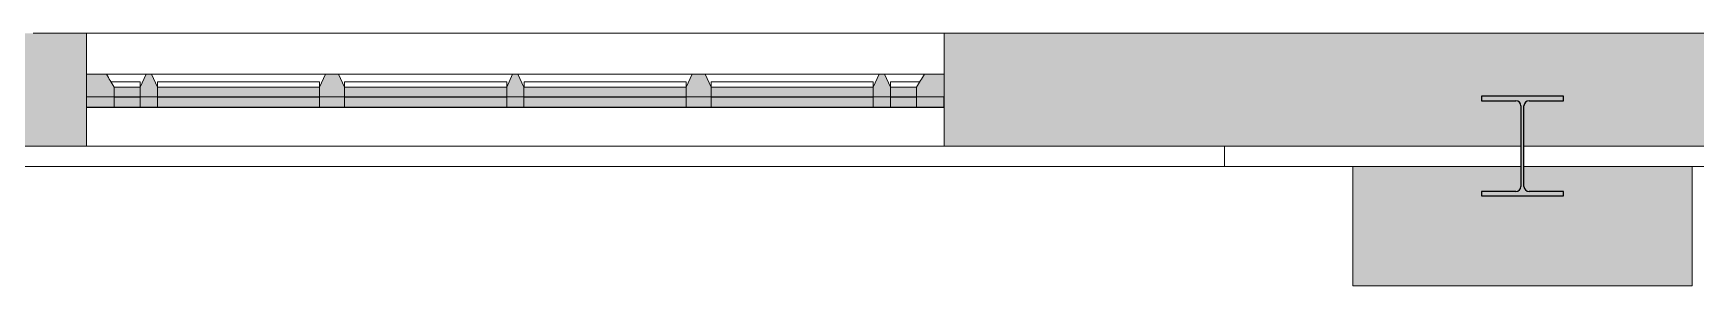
# Model space of a CAD drawing. Header units: inches. Extents: x -3598 to -1628, y -3458 to -206.
# Drawn here: x -2365.3 to -2203.5, y -2846.3 to -2821.6 of the extents above; entities that cross this region are included whole.
import ezdxf

# ---------------------------------------------------------------- set-up
doc = ezdxf.new("R2010")
doc.units = ezdxf.units.IN
doc.header["$MEASUREMENT"] = 0
for name, color, linetype, lineweight in [('A-GLAZ-CURT', 52, 'Continuous', 13), ('A-GLAZ-CWMG', 51, 'Continuous', 13), ('A-WALL', 113, 'Continuous', 13), ('A-WALL-PATT', 111, 'Continuous', 13), ('I-WALL', 2, 'Continuous', 13), ('S-COLS', 52, 'Continuous', 13)]:
    doc.layers.add(name, color=color, linetype=linetype, lineweight=lineweight)

# ---------------------------------------------------------------- blocks, each defined once
blk = doc.blocks.new('_STL - Column - W Shape - 2017v1 - W10x33-1686110-MEZZANINE - CAD')
at = {"layer": 'S-COLS'}
blk.add_hatch(color=130, dxfattribs=at).paths.add_polyline_path([(-3.98, -4.87), (3.98, -4.87), (3.98, -4.43), (0.64, -4.43), (0.29, -4.28), (0.14, -3.93), (0.14, 3.92), (0.29, 4.28), (0.64, 4.42), (3.98, 4.42), (3.98, 4.86), (-3.98, 4.86), (-3.98, 4.42), (-0.65, 4.42), (-0.29, 4.28), (-0.15, 3.92), (-0.15, -3.93), (-0.29, -4.28), (-0.65, -4.43), (-3.98, -4.43)], flags=0)
at = {"layer": 'S-COLS', "color": 253, "lineweight": 25}
for p, q in [((3.98, 4.86), (-3.98, 4.86)), ((-3.98, 4.86), (-3.98, 4.42)), ((3.98, 4.42), (3.98, 4.86)), ((-3.98, 4.42), (-0.65, 4.42)), ((-0.15, 3.92), (-0.15, -3.93)), ((0.14, -3.93), (0.14, 3.92)), ((0.64, 4.42), (3.98, 4.42)), ((-0.65, -4.43), (-3.98, -4.43)), ((-3.98, -4.43), (-3.98, -4.87)), ((3.98, -4.43), (0.64, -4.43)), ((3.98, -4.87), (3.98, -4.43)), ((-3.98, -4.87), (3.98, -4.87))]:
    blk.add_line(p, q, dxfattribs=at)
for centre, start, end in [((-0.65, 3.92), 0, 90), ((0.64, 3.92), 90, 180), ((-0.65, -3.93), 270, 0), ((0.64, -3.93), 180, 270)]:
    blk.add_arc(centre, 0.5, start, end, dxfattribs=at)
blk = doc.blocks.new('15830016-STRUCT_MARTINEZ-MOORE_CENTRAL_v2018_rvt-1-MEZZANINE - CAD')
at = {"color": 250, "lineweight": 13}
blk.add_blockref('_STL - Column - W Shape - 2017v1 - W10x33-1686110-MEZZANINE - CAD', (-2220.4, -2832.64), dxfattribs=at)
blk = doc.blocks.new('System Panel - Glazed-383150-MEZZANINE - CAD')
at = {"layer": 'A-GLAZ-CURT', "lineweight": 9}
blk.add_hatch(color=90, dxfattribs=at).paths.add_polyline_path([(0.29, 0.75), (41.71, 0.75), (41.71, 1.75), (-41.71, 1.75), (-41.71, 0.75), (-30.68, 0.75)], flags=0)
at = {"layer": 'A-GLAZ-CURT', "lineweight": 20}
for p, q in [((41.71, 1.75), (-41.71, 1.75)), ((-41.71, 1.75), (-41.71, 0.75)), ((41.71, 0.75), (41.71, 1.75)), ((-41.71, 0.75), (41.71, 0.75))]:
    blk.add_line(p, q, dxfattribs=at)
blk = doc.blocks.new('System Panel - Winco Glass-383154-MEZZANINE - CAD')
at = {"layer": 'A-GLAZ-CURT', "lineweight": 9}
blk.add_hatch(color=90, dxfattribs=at).paths.add_polyline_path([(4.72, -1), (4.72, 0), (2.2, 0), (2.2, -1)], flags=0)
at = {"layer": 'A-GLAZ-CURT', "lineweight": 20}
for p, q in [((4.72, 0), (2.2, 0)), ((2.2, 0), (2.2, -1)), ((4.72, -1), (4.72, 0)), ((2.2, -1), (4.72, -1))]:
    blk.add_line(p, q, dxfattribs=at)
blk = doc.blocks.new('System Panel - Winco Glass-383155-MEZZANINE - CAD')
at = {"layer": 'A-GLAZ-CURT', "lineweight": 9}
blk.add_hatch(color=90, dxfattribs=at).paths.add_polyline_path([(7.89, -1), (7.89, 0), (-7.89, 0), (-7.89, -1), (-3.75, -1)], flags=0)
at = {"layer": 'A-GLAZ-CURT', "lineweight": 20}
for p, q in [((7.89, 0), (-7.89, 0)), ((-7.89, 0), (-7.89, -1)), ((7.89, -1), (7.89, 0)), ((-7.89, -1), (7.89, -1))]:
    blk.add_line(p, q, dxfattribs=at)
blk = doc.blocks.new('System Panel - Winco Glass-383156-MEZZANINE - CAD')
at = {"layer": 'A-GLAZ-CURT', "lineweight": 9}
blk.add_hatch(color=90, dxfattribs=at).paths.add_polyline_path([(7.89, -1), (7.89, 0), (-7.89, 0), (-7.89, -1)], flags=0)
at = {"layer": 'A-GLAZ-CURT', "lineweight": 20}
for p, q in [((7.89, 0), (-7.89, 0)), ((-7.89, 0), (-7.89, -1)), ((7.89, -1), (7.89, 0)), ((-7.89, -1), (7.89, -1))]:
    blk.add_line(p, q, dxfattribs=at)
blk = doc.blocks.new('System Panel - Winco Glass-383157-MEZZANINE - CAD')
at = {"layer": 'A-GLAZ-CURT', "lineweight": 9}
blk.add_hatch(color=90, dxfattribs=at).paths.add_polyline_path([(7.89, -1), (7.89, 0), (-7.89, 0), (-7.89, -1)], flags=0)
at = {"layer": 'A-GLAZ-CURT', "lineweight": 20}
for p, q in [((7.89, 0), (-7.89, 0)), ((-7.89, 0), (-7.89, -1)), ((7.89, -1), (7.89, 0)), ((-7.89, -1), (7.89, -1))]:
    blk.add_line(p, q, dxfattribs=at)
blk = doc.blocks.new('System Panel - Winco Glass-383158-MEZZANINE - CAD')
at = {"layer": 'A-GLAZ-CURT', "lineweight": 9}
blk.add_hatch(color=90, dxfattribs=at).paths.add_polyline_path([(7.89, -1), (7.89, 0), (-7.89, 0), (-7.89, -1), (4.33, -1)], flags=0)
at = {"layer": 'A-GLAZ-CURT', "lineweight": 20}
for p, q in [((7.89, 0), (-7.89, 0)), ((-7.89, 0), (-7.89, -1)), ((7.89, -1), (7.89, 0)), ((-7.89, -1), (7.89, -1))]:
    blk.add_line(p, q, dxfattribs=at)
blk = doc.blocks.new('System Panel - Winco Glass-383159-MEZZANINE - CAD')
at = {"layer": 'A-GLAZ-CURT', "lineweight": 9}
blk.add_hatch(color=90, dxfattribs=at).paths.add_polyline_path([(-2.2, -1), (-2.2, 0), (-4.72, 0), (-4.72, -1)], flags=0)
at = {"layer": 'A-GLAZ-CURT', "lineweight": 20}
for p, q in [((-2.2, 0), (-4.72, 0)), ((-4.72, 0), (-4.72, -1)), ((-2.2, -1), (-2.2, 0)), ((-4.72, -1), (-2.2, -1))]:
    blk.add_line(p, q, dxfattribs=at)
blk = doc.blocks.new('Rectangular Mullion - Winco Accent Full_Left-Large-V5-MEZZANINE - CAD')
at = {"layer": 'A-GLAZ-CWMG', "lineweight": 9}
blk.add_hatch(color=90, dxfattribs=at).paths.add_polyline_path([(-2279.36, -2828.89), (-2276.68, -2828.89), (-2276.68, -2825.64), (-2278.6, -2825.64), (-2279.36, -2826.89), (-2279.36, -2827.57)], flags=0)
at = {"layer": 'A-GLAZ-CWMG', "lineweight": 20}
for p, q in [((-2276.68, -2825.64), (-2278.6, -2825.64)), ((-2276.68, -2828.89), (-2276.68, -2825.64)), ((-2279.36, -2826.89), (-2279.36, -2828.89)), ((-2279.36, -2828.89), (-2276.68, -2828.89))]:
    blk.add_line(p, q, dxfattribs=at)
blk.add_arc((-2623.88, -2615.19), 404.36, 328.4302, 328.6378, dxfattribs=at)
blk = doc.blocks.new('Rectangular Mullion - Winco Accent Full_Left-Large-V6-MEZZANINE - CAD')
at = {"layer": 'A-GLAZ-CWMG', "lineweight": 9}
blk.add_hatch(color=90, dxfattribs=at).paths.add_polyline_path([(-2357.43, -2828.89), (-2357.43, -2826.89), (-2358.19, -2825.64), (-2360.11, -2825.64), (-2360.11, -2828.89), (-2359.77, -2828.89)], flags=0)
at = {"layer": 'A-GLAZ-CWMG', "lineweight": 20}
for p, q in [((-2360.11, -2825.64), (-2360.11, -2828.89)), ((-2358.19, -2825.64), (-2360.11, -2825.64)), ((-2357.43, -2828.89), (-2357.43, -2826.89)), ((-2360.11, -2828.89), (-2357.43, -2828.89))]:
    blk.add_line(p, q, dxfattribs=at)
blk.add_arc((-2012.91, -2615.19), 404.36, 211.3622, 211.5698, dxfattribs=at)
blk = doc.blocks.new('Rectangular Mullion - Winco Accent Full_Right-Large-383169-MEZZANINE - CAD')
at = {"layer": 'A-GLAZ-CWMG', "lineweight": 9}
for p, q in [((-1890.99, -2825.64), (-1907.93, -2825.64)), ((-1891.57, -2828.89), (-1907.34, -2828.89))]:
    blk.add_line(p, q, dxfattribs=at)
blk = doc.blocks.new('Rectangular Mullion - Winco Accent Full_Right-Large-383170-MEZZANINE - CAD')
at = {"layer": 'A-GLAZ-CWMG', "lineweight": 9}
for p, q in [((-1886.6, -2825.64), (-1890.47, -2825.64)), ((-1887.36, -2828.89), (-1889.89, -2828.89))]:
    blk.add_line(p, q, dxfattribs=at)
blk = doc.blocks.new('Rectangular Mullion - Winco Accent Full_Right-Large-V1-MEZZANINE - CAD')
at = {"layer": 'A-GLAZ-CWMG', "lineweight": 9}
for p, q in [((-1944.86, -2825.64), (-1961.8, -2825.64)), ((-1945.45, -2828.89), (-1961.22, -2828.89))]:
    blk.add_line(p, q, dxfattribs=at)
blk = doc.blocks.new('Rectangular Mullion - Winco Accent Full_Right-Large-383171-MEZZANINE - CAD')
at = {"layer": 'A-GLAZ-CWMG', "lineweight": 9}
for p, q in [((-1962.32, -2825.64), (-1966.19, -2825.64)), ((-1962.91, -2828.89), (-1965.43, -2828.89))]:
    blk.add_line(p, q, dxfattribs=at)
blk = doc.blocks.new('Rectangular Mullion - Winco Accent Full-383172-MEZZANINE - CAD')
at = {"layer": 'A-GLAZ-CWMG', "lineweight": 9}
blk.add_hatch(color=90, dxfattribs=at).paths.add_polyline_path([(0.84, 2), (0.84, 0), (0.26, -1.25), (-0.26, -1.25), (-0.84, 0), (-0.84, 2)], flags=0)
at = {"layer": 'A-GLAZ-CWMG', "lineweight": 20}
for p, q in [((-0.84, 2), (0.84, 2)), ((-0.84, 0), (-0.84, 2)), ((0.84, 2), (0.84, 0)), ((-0.26, -1.25), (-0.84, 0)), ((0.84, 0), (0.26, -1.25)), ((0.26, -1.25), (-0.26, -1.25))]:
    blk.add_line(p, q, dxfattribs=at)
blk = doc.blocks.new('Rectangular Mullion - Winco Accent Full-Large-383174-MEZZANINE - CAD')
at = {"layer": 'A-GLAZ-CWMG', "lineweight": 9}
blk.add_hatch(color=90, dxfattribs=at).paths.add_polyline_path([(-1.22, 2), (1.22, 2), (1.22, 0), (0.64, -1.25), (-0.64, -1.25), (-1.22, 0)], flags=0)
at = {"layer": 'A-GLAZ-CWMG', "lineweight": 20}
for p, q in [((-1.22, 2), (1.22, 2)), ((-1.22, 0), (-1.22, 2)), ((1.22, 2), (1.22, 0)), ((-0.64, -1.25), (-1.22, 0)), ((1.22, 0), (0.64, -1.25)), ((0.64, -1.25), (-0.64, -1.25))]:
    blk.add_line(p, q, dxfattribs=at)
blk = doc.blocks.new('Rectangular Mullion - Winco Accent Full-383176-MEZZANINE - CAD')
at = {"layer": 'A-GLAZ-CWMG', "lineweight": 9}
blk.add_hatch(color=90, dxfattribs=at).paths.add_polyline_path([(0.29, 2), (0.84, 2), (0.84, 0), (0.26, -1.25), (-0.26, -1.25), (-0.84, 0), (-0.84, 2)], flags=0)
at = {"layer": 'A-GLAZ-CWMG', "lineweight": 20}
for p, q in [((-0.84, 2), (0.84, 2)), ((-0.84, 0), (-0.84, 2)), ((0.84, 2), (0.84, 0)), ((-0.26, -1.25), (-0.84, 0)), ((0.84, 0), (0.26, -1.25)), ((0.26, -1.25), (-0.26, -1.25))]:
    blk.add_line(p, q, dxfattribs=at)
blk = doc.blocks.new('Rectangular Mullion - Winco Accent Full-Large-383177-MEZZANINE - CAD')
at = {"layer": 'A-GLAZ-CWMG', "lineweight": 9}
blk.add_hatch(color=90, dxfattribs=at).paths.add_polyline_path([(-1.22, 2), (1.22, 2), (1.22, 0), (0.64, -1.25), (-0.64, -1.25), (-1.22, 0)], flags=0)
at = {"layer": 'A-GLAZ-CWMG', "lineweight": 20}
for p, q in [((-1.22, 2), (1.22, 2)), ((-1.22, 0), (-1.22, 2)), ((1.22, 2), (1.22, 0)), ((-0.64, -1.25), (-1.22, 0)), ((1.22, 0), (0.64, -1.25)), ((0.64, -1.25), (-0.64, -1.25))]:
    blk.add_line(p, q, dxfattribs=at)
blk = doc.blocks.new('Rectangular Mullion - Winco Accent Full-383178-MEZZANINE - CAD')
at = {"layer": 'A-GLAZ-CWMG', "lineweight": 9}
blk.add_hatch(color=90, dxfattribs=at).paths.add_polyline_path([(0.84, 2), (0.84, 0), (0.26, -1.25), (-0.26, -1.25), (-0.84, 0), (-0.84, 2)], flags=0)
at = {"layer": 'A-GLAZ-CWMG', "lineweight": 20}
for p, q in [((-0.84, 2), (0.84, 2)), ((-0.84, 0), (-0.84, 2)), ((0.84, 2), (0.84, 0)), ((-0.26, -1.25), (-0.84, 0)), ((0.84, 0), (0.26, -1.25)), ((0.26, -1.25), (-0.26, -1.25))]:
    blk.add_line(p, q, dxfattribs=at)
blk = doc.blocks.new('Rectangular Mullion - Winco Accent Half-384183-MEZZANINE - CAD')
at = {"layer": 'A-GLAZ-CWMG', "lineweight": 9}
for p, q in [((-2103.34, -2826.89), (-2103.34, -2826.39)), ((-2103.34, -2826.39), (-2087.57, -2826.39)), ((-2087.57, -2826.39), (-2087.57, -2826.89))]:
    blk.add_line(p, q, dxfattribs=at)
blk = doc.blocks.new('Rectangular Mullion - Winco Accent Half-384184-MEZZANINE - CAD')
at = {"layer": 'A-GLAZ-CWMG', "lineweight": 9}
for p, q in [((-2085.89, -2826.89), (-2085.89, -2826.39)), ((-2085.89, -2826.39), (-2083.06, -2826.39))]:
    blk.add_line(p, q, dxfattribs=at)
blk = doc.blocks.new('Rectangular Mullion - Winco Accent Half-384185-MEZZANINE - CAD')
at = {"layer": 'A-GLAZ-CWMG', "lineweight": 9}
for p, q in [((-2161.73, -2826.39), (-2158.91, -2826.39)), ((-2158.91, -2826.39), (-2158.91, -2826.89))]:
    blk.add_line(p, q, dxfattribs=at)

msp = doc.modelspace()

# ---------------------------------------------------------------- hatches: boundary and pattern name
at = {"layer": 'A-WALL-PATT', "lineweight": 20}
h = msp.add_hatch(color=10, dxfattribs=at)
h.paths.add_polyline_path([(-3004.1, -2832.64), (-2808.54, -2832.64), (-2808.54, -2828.72), (-2808.69, -2828.36), (-2809.04, -2828.22), (-2812.38, -2828.22), (-2812.38, -2827.78), (-2804.42, -2827.78), (-2804.42, -2828.22), (-2807.75, -2828.22), (-2808.1, -2828.36), (-2808.25, -2828.72), (-2808.25, -2832.64), (-2752.11, -2832.64), (-2752.11, -2821.64), (-3150.4, -2821.64), (-3150.4, -2832.64), (-3004.54, -2832.64), (-3004.54, -2828.72), (-3004.69, -2828.36), (-3005.04, -2828.22), (-3008.38, -2828.22), (-3008.38, -2827.78), (-3000.42, -2827.78), (-3000.42, -2828.22), (-3003.75, -2828.22), (-3004.1, -2828.36), (-3004.25, -2828.72), (-3004.25, -2832.64)], flags=0)
h.paths.add_polyline_path([(-2468.19, -2832.64), (-2416.54, -2832.64), (-2416.54, -2828.72), (-2416.69, -2828.36), (-2417.04, -2828.22), (-2420.38, -2828.22), (-2420.38, -2827.78), (-2412.42, -2827.78), (-2412.42, -2828.22), (-2415.75, -2828.22), (-2416.1, -2828.36), (-2416.25, -2828.72), (-2416.25, -2832.64), (-2360.11, -2832.64), (-2360.11, -2821.64), (-2472.68, -2821.64), (-2472.68, -2832.64)], flags=0)
h.paths.add_polyline_path([(-2616.38, -2832.64), (-2612.54, -2832.64), (-2612.54, -2828.72), (-2612.69, -2828.36), (-2613.04, -2828.22), (-2616.38, -2828.22), (-2616.38, -2827.78), (-2608.42, -2827.78), (-2608.42, -2828.22), (-2611.75, -2828.22), (-2612.1, -2828.36), (-2612.25, -2828.72), (-2612.25, -2832.64), (-2556.11, -2832.64), (-2556.11, -2821.64), (-2668.68, -2821.64), (-2668.68, -2832.64), (-2638.56, -2832.64)], flags=0)
h.paths.add_polyline_path([(-2220.25, -2832.64), (-2164.11, -2832.64), (-2164.11, -2821.64), (-2276.68, -2821.64), (-2276.68, -2832.64), (-2220.54, -2832.64), (-2220.54, -2828.72), (-2220.69, -2828.36), (-2221.04, -2828.22), (-2224.38, -2828.22), (-2224.38, -2827.78), (-2216.42, -2827.78), (-2216.42, -2828.22), (-2219.75, -2828.22), (-2220.1, -2828.36), (-2220.25, -2828.72), (-2220.25, -2829.42)], flags=0)
h.paths.add_polyline_path([(-1824.42, -2832.64), (-1653.54, -2832.64), (-1653.54, -2828.72), (-1653.69, -2828.36), (-1654.04, -2828.22), (-1657.38, -2828.22), (-1657.38, -2827.78), (-1649.42, -2827.78), (-1649.42, -2828.22), (-1652.75, -2828.22), (-1653.1, -2828.36), (-1653.25, -2828.72), (-1653.25, -2832.64), (-1634.4, -2832.64), (-1634.4, -2821.64), (-1884.68, -2821.64), (-1884.68, -2832.64), (-1828.54, -2832.64), (-1828.54, -2828.72), (-1828.69, -2828.36), (-1829.04, -2828.22), (-1832.38, -2828.22), (-1832.38, -2827.78), (-1824.42, -2827.78), (-1824.42, -2828.22), (-1827.75, -2828.22), (-1828.1, -2828.36), (-1828.25, -2828.72), (-1828.25, -2832.64), (-1828.1, -2832.64)], flags=0)
h.paths.add_polyline_path([(-1972.57, -2832.64), (-1968.11, -2832.64), (-1968.11, -2821.64), (-2080.68, -2821.64), (-2080.68, -2832.64), (-2024.54, -2832.64), (-2024.54, -2828.72), (-2024.69, -2828.36), (-2025.04, -2828.22), (-2028.38, -2828.22), (-2028.38, -2827.78), (-2020.42, -2827.78), (-2020.42, -2828.22), (-2023.75, -2828.22), (-2024.1, -2828.36), (-2024.25, -2828.72), (-2024.25, -2832.64), (-1988.06, -2832.64)], flags=0)
msp.add_hatch(color=10, dxfattribs=at).paths.add_polyline_path([(-2204.89, -2846.27), (-2203.9, -2846.27), (-2203.9, -2834.64), (-2220.25, -2834.64), (-2220.25, -2836.57), (-2220.1, -2836.92), (-2219.75, -2837.07), (-2216.42, -2837.07), (-2216.42, -2837.51), (-2224.38, -2837.51), (-2224.38, -2837.07), (-2221.04, -2837.07), (-2220.69, -2836.92), (-2220.54, -2836.57), (-2220.54, -2834.64), (-2236.9, -2834.64), (-2236.9, -2846.27), (-2216.42, -2846.27)], flags=0)

# ---------------------------------------------------------------- linework, layer by layer
at = {"layer": 'A-WALL', "lineweight": 20}
for p, q in [((-2365.31, -2821.64), (-2271.48, -2821.64)), ((-2360.11, -2832.64), (-2360.11, -2821.64)), ((-2276.68, -2821.64), (-2276.68, -2832.64)), ((-2266.66, -2821.64), (-2271.48, -2821.64)), ((-2257.37, -2821.64), (-2266.66, -2821.64)), ((-2252.85, -2821.64), (-2257.37, -2821.64)), ((-2187.94, -2821.64), (-2252.85, -2821.64)), ((-2220.54, -2832.64), (-2416.25, -2832.64)), ((-2024.54, -2832.64), (-2220.25, -2832.64))]:
    msp.add_line(p, q, dxfattribs=at)
at = {"layer": 'I-WALL', "lineweight": 20}
for p, q in [((-2249.4, -2834.64), (-2249.4, -2832.64)), ((-2220.54, -2834.64), (-2416.25, -2834.64)), ((-2236.9, -2834.64), (-2236.9, -2846.27)), ((-2053.4, -2834.64), (-2220.25, -2834.64)), ((-2203.9, -2846.27), (-2203.9, -2834.64)), ((-2236.9, -2846.27), (-2203.9, -2846.27))]:
    msp.add_line(p, q, dxfattribs=at)

# ---------------------------------------------------------------- block references
at = {"lineweight": 5}
msp.add_blockref('15830016-STRUCT_MARTINEZ-MOORE_CENTRAL_v2018_rvt-1-MEZZANINE - CAD', (0, 0), dxfattribs=at)
at = {"layer": 'A-GLAZ-CURT', "lineweight": 9}
for name, p in [('System Panel - Winco Glass-383154-MEZZANINE - CAD', (-2359.63, -2826.89)), ('System Panel - Winco Glass-383155-MEZZANINE - CAD', (-2345.33, -2826.89)), ('System Panel - Winco Glass-383156-MEZZANINE - CAD', (-2327.12, -2826.89)), ('System Panel - Winco Glass-383157-MEZZANINE - CAD', (-2309.67, -2826.89)), ('System Panel - Winco Glass-383158-MEZZANINE - CAD', (-2291.46, -2826.89)), ('System Panel - Winco Glass-383159-MEZZANINE - CAD', (-2277.17, -2826.89)), ('System Panel - Glazed-383150-MEZZANINE - CAD', (-2318.4, -2829.61))]:
    msp.add_blockref(name, p, dxfattribs=at)
at = {"layer": 'A-GLAZ-CWMG', "lineweight": 9}
for name, p in [('Rectangular Mullion - Winco Accent Full_Left-Large-V6-MEZZANINE - CAD', (0, 0)), ('Rectangular Mullion - Winco Accent Full_Right-Large-383171-MEZZANINE - CAD', (-392, 0)), ('Rectangular Mullion - Winco Accent Full_Right-Large-V1-MEZZANINE - CAD', (-392, 0)), ('Rectangular Mullion - Winco Accent Full_Right-Large-383169-MEZZANINE - CAD', (-427.67, 0)), ('Rectangular Mullion - Winco Accent Full_Right-Large-V1-MEZZANINE - CAD', (-356.33, 0)), ('Rectangular Mullion - Winco Accent Full_Right-Large-383169-MEZZANINE - CAD', (-392, 0)), ('Rectangular Mullion - Winco Accent Full_Right-Large-383170-MEZZANINE - CAD', (-392, 0)), ('Rectangular Mullion - Winco Accent Full_Left-Large-V5-MEZZANINE - CAD', (0, 0)), ('Rectangular Mullion - Winco Accent Half-384185-MEZZANINE - CAD', (-196, 0)), ('Rectangular Mullion - Winco Accent Half-384183-MEZZANINE - CAD', (-249.87, 0)), ('Rectangular Mullion - Winco Accent Half-384183-MEZZANINE - CAD', (-231.67, 0)), ('Rectangular Mullion - Winco Accent Half-384183-MEZZANINE - CAD', (-214.21, 0)), ('Rectangular Mullion - Winco Accent Half-384183-MEZZANINE - CAD', (-196, 0)), ('Rectangular Mullion - Winco Accent Half-384184-MEZZANINE - CAD', (-196, 0))]:
    msp.add_blockref(name, p, dxfattribs=at)
at = {"layer": 'A-GLAZ-CWMG', "lineweight": 9, "extrusion": (0, 0, -1), "rotation": 180}
for name, p in [('Rectangular Mullion - Winco Accent Full-383178-MEZZANINE - CAD', (2354.06, -2826.89)), ('Rectangular Mullion - Winco Accent Full-Large-383177-MEZZANINE - CAD', (2336.23, -2826.89)), ('Rectangular Mullion - Winco Accent Full-383176-MEZZANINE - CAD', (2318.4, -2826.89)), ('Rectangular Mullion - Winco Accent Full-Large-383174-MEZZANINE - CAD', (2300.56, -2826.89)), ('Rectangular Mullion - Winco Accent Full-383172-MEZZANINE - CAD', (2282.73, -2826.89))]:
    msp.add_blockref(name, p, dxfattribs=at)

doc.saveas('drawing.dxf')
